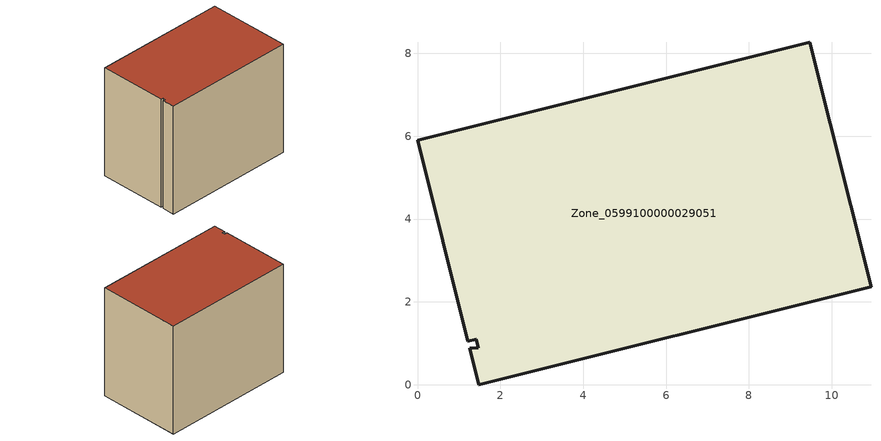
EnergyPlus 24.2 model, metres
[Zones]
Zone_0599100000029051
 floor ground (C_G): 1.46,0.89 1.42,1.09 1.22,1.05 0,5.9 9.47,8.27 10.95,2.37 1.48,0 1.26,0.88 z0
 wall outside (C_F): 1.48,0 10.95,2.37 9.47,8.27 0,5.9 1.22,1.05 1.42,1.09 1.46,0.89 1.26,0.88 1.48,0 z0:8.14
 roof outside (C_R): 1.42,1.09 1.46,0.89 1.26,0.88 1.48,0 10.95,2.37 9.47,8.27 0,5.9 1.22,1.05 z8.14
[BUILDING]
Pand.0599100000029051: North Axis=0; Terrain=City; Loads Convergence Tolerance Value=0.04; Temperature Convergence Tolerance Value=0.4; Solar Distribution=FullExterior; Maximum Number of Warmup Days=25; Minimum Number of Warmup Days=1
[Site:Location]
Rotterdam.The.Hague.AP_ZH_NLD Design_Conditions: Latitude=51.96; Longitude=4.45; Time Zone=1; Elevation=-4.5
[SITE:GROUNDTEMPERATURE:BUILDINGSURFACE]
18, 18, 18, 18, 18, 18, 18, 18, 18, 18, 18, 18
[MATERIAL] Thermal Absorptance=0.9; Solar Absorptance=0.7; Visible Absorptance=0.7
Name | Roughness | Thickness | Conductivity | Density | Specific Heat
G.TI.1965-1974 | MediumSmooth | 0.15 | 0.882353 | 540 | 1210
F.TI.1965-1974 | Rough | 0.3 | 0.697674 | 1920 | 840
R.TI.1965-1974 | MediumRough | 0.2 | 0.232558 | 1500 | 1000
[CONSTRUCTION]
C_G: G.TI.1965-1974
C_F: F.TI.1965-1974
C_R: R.TI.1965-1974
[ZONE]
Zone_0599100000029051: Type=1; Multiplier=1; Ceiling Height=Autocalculate; Volume=Autocalculate; Floor Area=autocalculate; Part of Total Floor Area=Yes
[ZONEINFILTRATION:DESIGNFLOWRATE]
Infil_Zone_0599100000029051: Zone or ZoneList or Space or SpaceList=Zone_0599100000029051; Schedule=AlwaysOn; Design Flow Rate Calculation Method=Flow/Area; Flow Rate per Floor Area=0.003; Constant Term Coefficient=1; Temperature Term Coefficient=0; Velocity Term Coefficient=0; Velocity Squared Term Coefficient=0
[HVACTEMPLATE:ZONE:IDEALLOADSAIRSYSTEM]
Zone_0599100000029051: Maximum Heating Supply Air Temperature=50; Minimum Cooling Supply Air Temperature=13; Maximum Heating Supply Air Humidity Ratio=0.0156; Minimum Cooling Supply Air Humidity Ratio=0.0077; Heating Limit=NoLimit; Cooling Limit=NoLimit; Dehumidification Control Type=ConstantSensibleHeatRatio; Cooling Sensible Heat Ratio=0.7; Dehumidification Setpoint=60; Humidification Control Type=None; Humidification Setpoint=30; Outdoor Air Method=None; Outdoor Air Flow Rate per Person=0.00944; Outdoor Air Flow Rate per Zone Floor Area=0; Outdoor Air Flow Rate per Zone=0; Demand Controlled Ventilation Type=None; Outdoor Air Economizer Type=NoEconomizer; Heat Recovery Type=None; Sensible Heat Recovery Effectiveness=0.7; Latent Heat Recovery Effectiveness=0.65
[ZONECONTROL:THERMOSTAT]
ThermostatControl_Zone_0599100000029051: Zone or ZoneList=Zone_0599100000029051; Control Type Schedule=DualSetpointControlType; Control 1=Thermostat_Zone_0599100000029051; Temperature Difference Between Cutout And Setpoint=0
[THERMOSTATSETPOINT:DUALSETPOINT]
Thermostat_Zone_0599100000029051: Heating Setpoint Temperature Schedule=HeatingSetpoint_Zone_0599100000029051; Cooling Setpoint Temperature Schedule=CoolingSetpoint_Zone_0599100000029051
[SCHEDULE:COMPACT]
HeatingSetpoint_Zone_0599100000029051: Through: 12/31, For: AllDays, Until: 24:00, 21
CoolingSetpoint_Zone_0599100000029051: Through: 12/31, For: AllDays, Until: 24:00, 24
DualSetpointControlType: Through: 12/31, For: AllDays, Until: 24:00, 4
AlwaysOn: Through: 12/31, For: AllDays, Until: 24:00, 1
